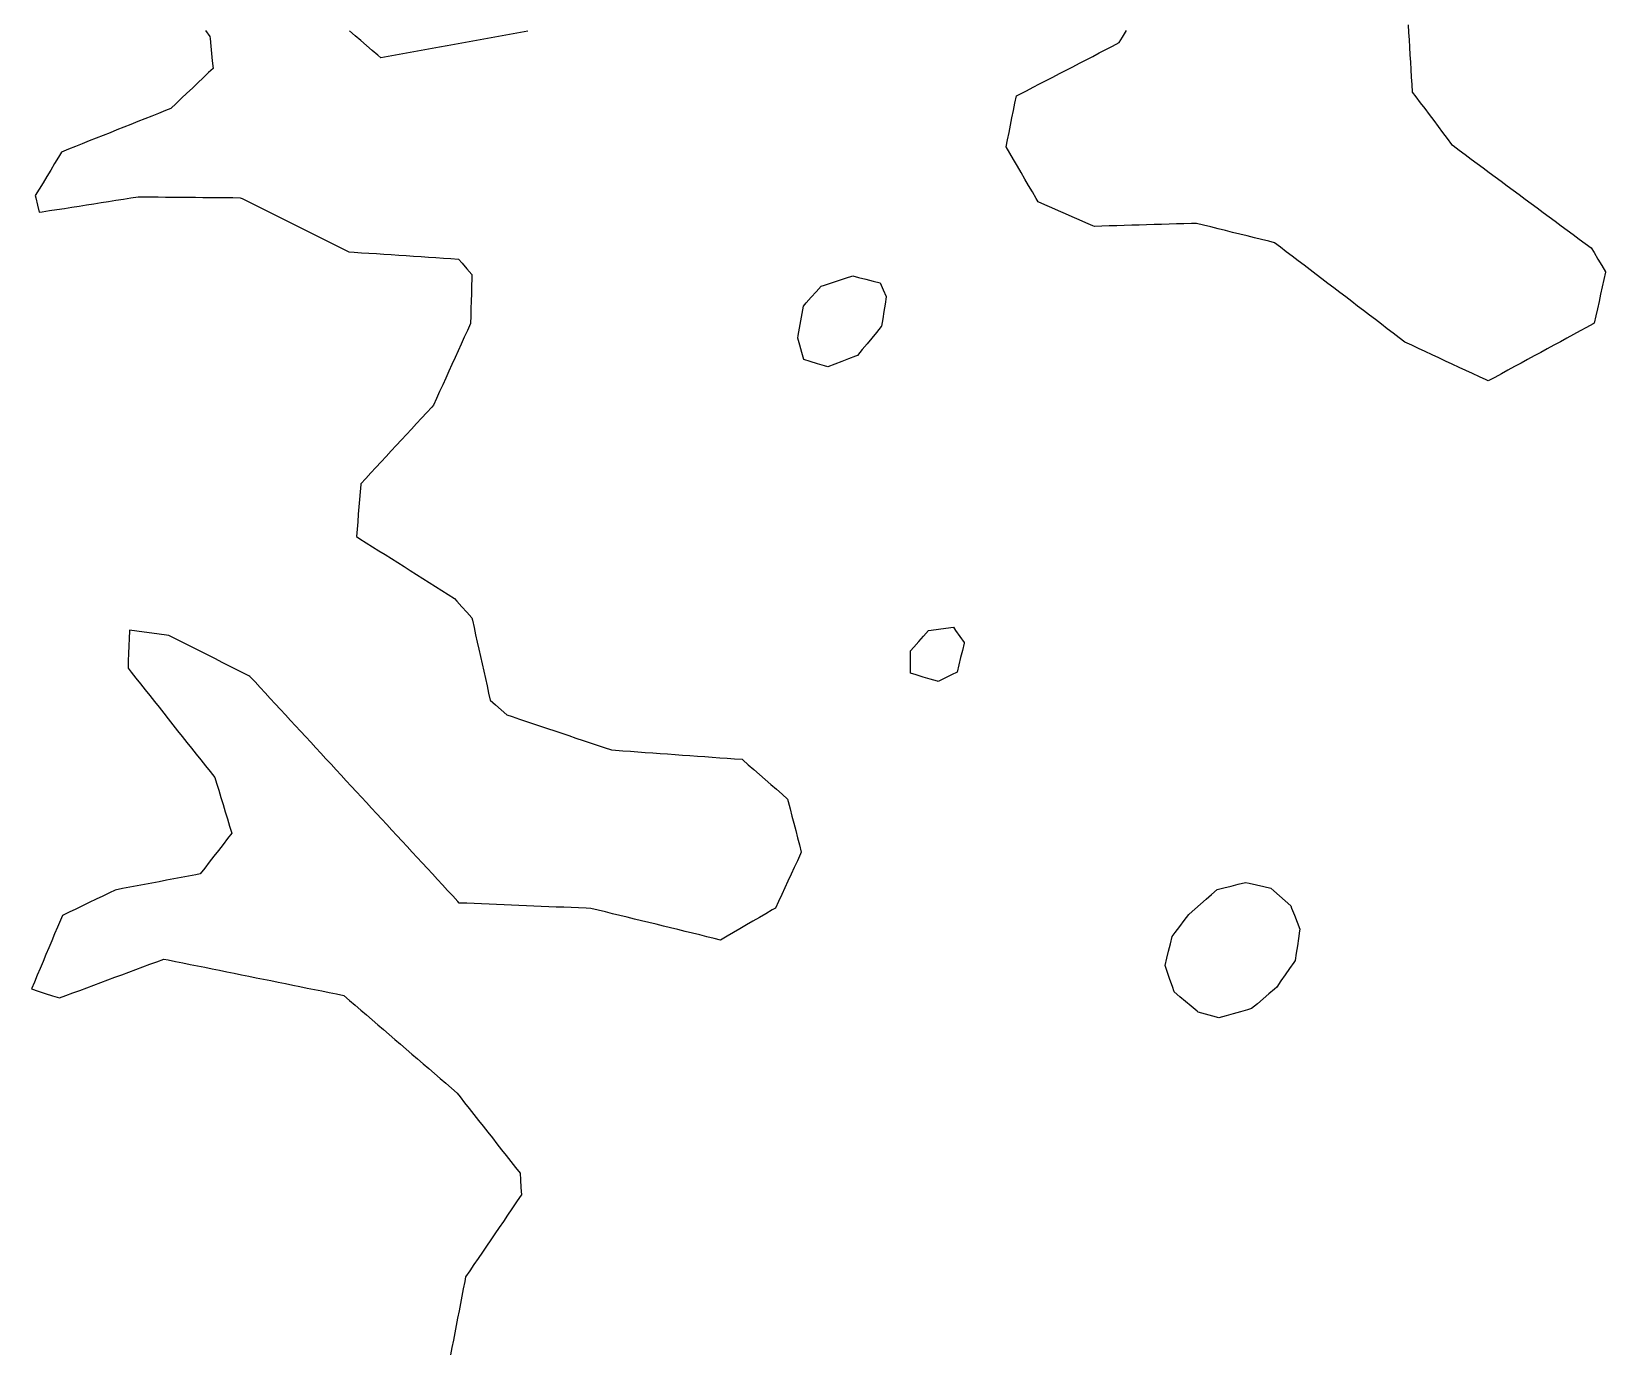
# Model space of a CAD drawing. Header units: millimetres. Extents: x 165 to 2352, y 1753 to 3323.
# Drawn here: x 165.3 to 376.1, y 2251.3 to 2428.1 of the extents above; entities that cross this region are included whole.
import ezdxf

# ---------------------------------------------------------------- set-up
doc = ezdxf.new("R2010")
doc.units = ezdxf.units.MM
for name, color, linetype in [('ALL_HOLES', 1, 'Continuous'), ('ALL_ISLANDS', 7, 'Continuous'), ('OUTLINE_ISLAND_01', 7, 'Continuous'), ('OUTLINE_ISLAND_01_HOLE_32', 1, 'Continuous'), ('OUTLINE_ISLAND_01_HOLE_35', 1, 'Continuous'), ('OUTLINE_ISLAND_01_HOLE_41', 1, 'Continuous')]:
    doc.layers.add(name, color=color, linetype=linetype)

msp = doc.modelspace()

# ---------------------------------------------------------------- linework, layer by layer
at = {"layer": 'ALL_HOLES'}
for points in [[(268.7495, 2384.1438), (268.4747, 2385.1054), (268.2, 2386.0669), (267.9253, 2387.0284), (267.9829, 2387.355), (268.1565, 2388.3398), (268.3302, 2389.3246), (268.5038, 2390.3094), (268.6775, 2391.2942), (269.0671, 2391.7313), (269.7325, 2392.4777), (270.3979, 2393.2242), (271.0633, 2393.9707), (271.4805, 2394.1058), (272.4318, 2394.414), (273.3832, 2394.7222), (274.3345, 2395.0304), (275.2858, 2395.3386), (276.0689, 2395.1383), (277.0377, 2394.8905), (278.0065, 2394.6427), (278.9753, 2394.395), (279.3728, 2393.5002), (279.7787, 2392.5863), (279.7736, 2392.5538), (279.6162, 2391.5662), (279.4589, 2390.5787), (279.3015, 2389.5911), (279.1441, 2388.6036), (279.1087, 2388.5606), (278.4727, 2387.789), (277.8367, 2387.0173), (277.2006, 2386.2457), (276.5646, 2385.474), (275.9286, 2384.7023), (275.6709, 2384.6028), (274.738, 2384.2426), (273.8051, 2383.8824), (272.8723, 2383.5222), (271.9394, 2383.162), (271.4984, 2383.2977), (270.5426, 2383.5919), (269.5869, 2383.8861)], [(283.0268, 2342.1516), (283.0268, 2343.1516), (283.0268, 2344.1516), (283.0268, 2345.1516), (283.4522, 2345.6306), (284.1163, 2346.3783), (284.7804, 2347.1259), (285.4444, 2347.8736), (285.7823, 2347.9175), (286.774, 2348.0462), (287.7657, 2348.1749), (288.7573, 2348.3037), (289.0549, 2347.8874), (289.6363, 2347.0738), (290.2178, 2346.2603), (290.1996, 2346.1834), (289.9684, 2345.2105), (289.7372, 2344.2376), (289.5061, 2343.2647), (289.2749, 2342.2917), (288.5053, 2341.917), (287.6062, 2341.4793), (286.7071, 2341.0415), (286.628, 2341.0654), (285.6706, 2341.3542), (284.7132, 2341.643), (283.7558, 2341.9317)], [(317.1244, 2303.015), (317.3578, 2303.9874), (317.5911, 2304.9598), (317.8245, 2305.9321), (318.0579, 2306.9045), (318.4677, 2307.449), (319.0691, 2308.248), (319.6705, 2309.0469), (320.2719, 2309.8459), (320.3391, 2309.9046), (321.092, 2310.5627), (321.8449, 2311.2208), (322.5978, 2311.879), (323.3507, 2312.5371), (324.1037, 2313.1952), (324.9764, 2313.4144), (325.9463, 2313.6581), (326.9162, 2313.9017), (327.886, 2314.1453), (328.366, 2314.0351), (329.3407, 2313.8114), (330.3153, 2313.5876), (331.29, 2313.3639), (331.6939, 2313.0044), (332.4409, 2312.3396), (333.1879, 2311.6748), (333.9348, 2311.0099), (334.061, 2310.6903), (334.4281, 2309.7601), (334.7953, 2308.8299), (335.1624, 2307.8997), (335.1231, 2307.6397), (334.9739, 2306.6509), (334.8246, 2305.6621), (334.6754, 2304.6733), (334.5262, 2303.6845), (334.3424, 2303.4189), (333.7733, 2302.5966), (333.2041, 2301.7744), (332.635, 2300.9521), (332.0659, 2300.1299), (331.7446, 2299.8544), (330.9854, 2299.2035), (330.2263, 2298.5526), (329.4671, 2297.9018), (328.7079, 2297.2509), (328.1638, 2297.0958), (327.2021, 2296.8218), (326.2404, 2296.5478), (325.2787, 2296.2737), (324.3169, 2295.9997), (323.4914, 2296.2283), (322.5277, 2296.4952), (321.5639, 2296.7621), (321.3898, 2296.9089), (320.6253, 2297.5535), (319.8608, 2298.1981), (319.0963, 2298.8427), (318.3318, 2299.4873), (318.0925, 2300.1865), (317.7687, 2301.1326), (317.4448, 2302.0787)]]:
    msp.add_lwpolyline(points, close=True, dxfattribs=at)
at = {"layer": 'ALL_ISLANDS'}
for points in [[(349.6648, 2428.9483), (349.7244, 2427.9501), (349.7841, 2426.9519), (349.8437, 2425.9537), (349.9034, 2424.9554), (349.963, 2423.9572), (350.0226, 2422.959), (350.0823, 2421.9608), (350.1419, 2420.9626), (350.2015, 2419.9643), (350.6757, 2419.3345), (351.2772, 2418.5356), (351.8787, 2417.7368), (352.4802, 2416.9379), (353.0817, 2416.139), (353.6832, 2415.3401), (354.2847, 2414.5412), (354.8862, 2413.7424), (355.4877, 2412.9435), (355.7068, 2412.7811), (356.5102, 2412.1856), (357.3136, 2411.5902), (358.117, 2410.9947), (358.9204, 2410.3993), (359.7238, 2409.8038), (360.5272, 2409.2084), (361.3306, 2408.6129), (362.134, 2408.0174), (362.9374, 2407.422), (363.7408, 2406.8265), (364.5441, 2406.2311), (365.3475, 2405.6356), (366.1509, 2405.0402), (366.9543, 2404.4447), (367.7577, 2403.8493), (368.5611, 2403.2538), (369.3645, 2402.6584), (370.1679, 2402.0629), (370.9713, 2401.4675), (371.7747, 2400.872), (372.5781, 2400.2766), (373.3815, 2399.6811), (374.1848, 2399.0857), (374.5589, 2398.4586), (375.0712, 2397.5998), (375.5835, 2396.741), (376.0958, 2395.8822), (376.0862, 2395.8385), (375.8715, 2394.8618), (375.6568, 2393.8852), (375.4421, 2392.9085), (375.2274, 2391.9318), (375.0127, 2390.9551), (374.798, 2389.9784), (374.5834, 2389.0017), (374.4485, 2388.9284), (373.57, 2388.4504), (372.6916, 2387.9725), (371.8132, 2387.4946), (370.9348, 2387.0167), (370.0564, 2386.5388), (369.178, 2386.0609), (368.2996, 2385.583), (367.4212, 2385.1051), (366.5427, 2384.6272), (365.6643, 2384.1493), (364.7859, 2383.6714), (363.9075, 2383.1935), (363.0291, 2382.7156), (362.1507, 2382.2377), (361.2723, 2381.7598), (360.3939, 2381.2819), (360.1123, 2381.4131), (359.2059, 2381.8355), (358.2994, 2382.2579), (357.393, 2382.6803), (356.4866, 2383.1027), (355.5802, 2383.5251), (354.6738, 2383.9475), (353.7674, 2384.3699), (352.861, 2384.7923), (351.9546, 2385.2147), (351.0481, 2385.6371), (350.1417, 2386.0595), (349.2353, 2386.4819), (348.4651, 2387.0683), (347.6695, 2387.6741), (346.8739, 2388.2799), (346.0783, 2388.8857), (345.2827, 2389.4915), (344.487, 2390.0973), (343.6914, 2390.7031), (342.8958, 2391.3089), (342.1002, 2391.9147), (341.3046, 2392.5205), (340.509, 2393.1263), (339.7133, 2393.7321), (338.9177, 2394.3379), (338.1221, 2394.9437), (337.3265, 2395.5495), (336.5309, 2396.1553), (335.7353, 2396.7611), (334.9396, 2397.3669), (334.144, 2397.9727), (333.3484, 2398.5785), (332.5528, 2399.1843), (331.7572, 2399.7901), (331.0152, 2399.9735), (330.0444, 2400.2135), (329.0736, 2400.4535), (328.1029, 2400.6935), (327.1321, 2400.9335), (326.1613, 2401.1734), (325.1905, 2401.4134), (324.2197, 2401.6534), (323.249, 2401.8934), (322.2782, 2402.1334), (321.3074, 2402.3733), (320.6371, 2402.3536), (319.6375, 2402.3242), (318.6379, 2402.2947), (317.6384, 2402.2653), (316.6388, 2402.2359), (315.6392, 2402.2064), (314.6397, 2402.177), (313.6401, 2402.1475), (312.6405, 2402.1181), (311.641, 2402.0887), (310.6414, 2402.0592), (309.6418, 2402.0298), (308.6423, 2402.0003), (307.6427, 2401.9709), (307.4273, 2402.0654), (306.5116, 2402.4673), (305.5959, 2402.8691), (304.6801, 2403.2709), (303.7644, 2403.6728), (302.8487, 2404.0746), (301.933, 2404.4764), (301.0173, 2404.8783), (300.1016, 2405.2801), (299.8439, 2405.7237), (299.3416, 2406.5884), (298.8393, 2407.4531), (298.337, 2408.3178), (297.8347, 2409.1825), (297.3324, 2410.0472), (296.8301, 2410.9119), (296.3278, 2411.7766), (295.8255, 2412.6413), (296.0114, 2413.5567), (296.2105, 2414.5366), (296.4095, 2415.5166), (296.6086, 2416.4966), (296.8076, 2417.4766), (297.0067, 2418.4566), (297.2057, 2419.4366), (297.6544, 2419.6696), (298.5419, 2420.1304), (299.4294, 2420.5913), (300.3169, 2421.0521), (301.2043, 2421.513), (302.0918, 2421.9738), (302.9793, 2422.4347), (303.8668, 2422.8955), (304.7543, 2423.3564), (305.6417, 2423.8172), (306.5292, 2424.278), (307.4167, 2424.7389), (308.3042, 2425.1997), (309.1917, 2425.6606), (310.0791, 2426.1214), (310.9666, 2426.5823), (311.4251, 2427.3276), (311.949, 2428.1794)], [(188.5965, 2428.1808), (189.2002, 2427.3836), (189.2274, 2427.1073), (189.3252, 2426.112), (189.4229, 2425.1168), (189.5207, 2424.1216), (189.6185, 2423.1264), (189.0255, 2422.5642), (188.2998, 2421.8761), (187.5741, 2421.1881), (186.8484, 2420.5001), (186.1227, 2419.812), (185.3971, 2419.124), (184.6714, 2418.4359), (183.9457, 2417.7479), (183.2576, 2417.4741), (182.3284, 2417.1044), (181.3993, 2416.7347), (180.4701, 2416.365), (179.541, 2415.9953), (178.6118, 2415.6256), (177.6827, 2415.2559), (176.7535, 2414.8862), (175.8244, 2414.5165), (174.8952, 2414.1468), (173.9661, 2413.7771), (173.0369, 2413.4074), (172.1078, 2413.0377), (171.1786, 2412.668), (170.2495, 2412.2983), (169.3203, 2411.9286), (168.9034, 2411.2336), (168.3889, 2410.3761), (167.8744, 2409.5186), (167.36, 2408.6611), (166.8455, 2407.8036), (166.331, 2406.9461), (165.8166, 2406.0886), (165.8802, 2405.8104), (166.1034, 2404.8357), (166.3265, 2403.8609), (166.7382, 2403.9252), (167.7262, 2404.0795), (168.7142, 2404.2337), (169.7023, 2404.388), (170.6903, 2404.5423), (171.6783, 2404.6966), (172.6663, 2404.8509), (173.6544, 2405.0052), (174.6424, 2405.1595), (175.6304, 2405.3138), (176.6184, 2405.4681), (177.6065, 2405.6224), (178.5945, 2405.7767), (179.5825, 2405.9309), (180.2671, 2405.9253), (181.267, 2405.917), (182.267, 2405.9088), (183.267, 2405.9005), (184.2669, 2405.8922), (185.2669, 2405.884), (186.2669, 2405.8757), (187.2668, 2405.8674), (188.2668, 2405.8592), (189.2668, 2405.8509), (190.2667, 2405.8426), (191.2667, 2405.8344), (192.2667, 2405.8261), (193.2666, 2405.8179), (193.5021, 2405.7005), (194.3972, 2405.2546), (195.2922, 2404.8087), (196.1873, 2404.3627), (197.0823, 2403.9168), (197.9774, 2403.4709), (198.8725, 2403.0249), (199.7675, 2402.579), (200.6626, 2402.133), (201.5577, 2401.6871), (202.4527, 2401.2412), (203.3478, 2400.7952), (204.2429, 2400.3493), (205.1379, 2399.9034), (206.033, 2399.4574), (206.928, 2399.0115), (207.8231, 2398.5655), (208.4979, 2398.521), (209.4957, 2398.4551), (210.4936, 2398.3892), (211.4914, 2398.3233), (212.4892, 2398.2574), (213.487, 2398.1915), (214.4849, 2398.1256), (215.4827, 2398.0597), (216.4805, 2397.9938), (217.4783, 2397.9279), (218.4762, 2397.862), (219.474, 2397.7961), (220.4718, 2397.7302), (221.4697, 2397.6643), (222.4675, 2397.5984), (222.9597, 2397.0448), (223.6242, 2396.2975), (224.2887, 2395.5502), (224.2721, 2394.9795), (224.2432, 2393.9799), (224.2142, 2392.9803), (224.1852, 2391.9808), (224.1562, 2390.9812), (224.1272, 2389.9816), (224.0982, 2388.982), (224.088, 2388.9596), (223.6754, 2388.0487), (223.2627, 2387.1378), (222.8501, 2386.2269), (222.4375, 2385.316), (222.0248, 2384.4051), (221.6122, 2383.4942), (221.1996, 2382.5833), (220.7869, 2381.6724), (220.3743, 2380.7615), (219.9616, 2379.8506), (219.549, 2378.9397), (219.1364, 2378.0289), (218.9074, 2377.7814), (218.2281, 2377.0474), (217.5489, 2376.3135), (216.8697, 2375.5796), (216.1905, 2374.8456), (215.5113, 2374.1117), (214.8321, 2373.3777), (214.1529, 2372.6438), (213.4737, 2371.9099), (212.7945, 2371.1759), (212.1152, 2370.442), (211.436, 2369.708), (210.7568, 2368.9741), (210.0776, 2368.2401), (209.3984, 2367.5062), (209.3906, 2367.41), (209.3096, 2366.4133), (209.2285, 2365.4166), (209.1475, 2364.4198), (209.0665, 2363.4231), (208.9855, 2362.4264), (208.9045, 2361.4297), (208.8235, 2360.433), (209.2651, 2360.155), (210.1114, 2359.6223), (210.9577, 2359.0896), (211.804, 2358.557), (212.6503, 2358.0243), (213.4967, 2357.4916), (214.343, 2356.9589), (215.1893, 2356.4262), (216.0356, 2355.8935), (216.8819, 2355.3608), (217.7282, 2354.8281), (218.5745, 2354.2954), (219.4208, 2353.7628), (220.2671, 2353.2301), (221.1135, 2352.6974), (221.9598, 2352.1647), (222.2864, 2351.7976), (222.9512, 2351.0505), (223.616, 2350.3035), (224.2807, 2349.5564), (224.3475, 2349.2573), (224.5653, 2348.2813), (224.783, 2347.3053), (225.0008, 2346.3293), (225.2186, 2345.3533), (225.4363, 2344.3773), (225.6541, 2343.4013), (225.8719, 2342.4253), (226.0896, 2341.4493), (226.3074, 2340.4733), (226.5251, 2339.4973), (226.7429, 2338.5213), (227.444, 2337.9048), (228.1949, 2337.2444), (228.9459, 2336.5841), (229.6881, 2336.335), (230.6362, 2336.0168), (231.5842, 2335.6986), (232.5322, 2335.3804), (233.4803, 2335.0623), (234.4283, 2334.7441), (235.3763, 2334.4259), (236.3244, 2334.1078), (237.2724, 2333.7896), (238.2204, 2333.4714), (239.1685, 2333.1532), (240.1165, 2332.8351), (241.0645, 2332.5169), (242.0126, 2332.1987), (242.9606, 2331.8805), (243.5102, 2331.8411), (244.5076, 2331.7696), (245.5051, 2331.6982), (246.5025, 2331.6267), (247.5, 2331.5552), (248.4974, 2331.4837), (249.4948, 2331.4122), (250.4923, 2331.3407), (251.4897, 2331.2692), (252.4872, 2331.1977), (253.4846, 2331.1262), (254.4821, 2331.0547), (255.4795, 2330.9832), (256.4769, 2330.9117), (257.4744, 2330.8403), (258.4718, 2330.7688), (259.4693, 2330.6973), (260.4667, 2330.6258), (260.5461, 2330.5563), (261.2989, 2329.898), (262.0516, 2329.2397), (262.8044, 2328.5813), (263.5571, 2327.923), (264.3098, 2327.2647), (265.0626, 2326.6064), (265.8153, 2325.9481), (266.568, 2325.2897), (266.6511, 2324.9668), (266.9002, 2323.9983), (267.1492, 2323.0298), (267.3983, 2322.0614), (267.6473, 2321.0929), (267.8964, 2320.1244), (268.1455, 2319.1559), (268.3945, 2318.1874), (268.2899, 2317.9612), (267.8702, 2317.0535), (267.4504, 2316.1459), (267.0307, 2315.2382), (266.6109, 2314.3306), (266.1912, 2313.4229), (265.7715, 2312.5153), (265.3517, 2311.6076), (264.932, 2310.7), (264.5078, 2310.4533), (263.6434, 2309.9505), (262.779, 2309.4476), (261.9146, 2308.9448), (261.0502, 2308.442), (260.1858, 2307.9392), (259.3214, 2307.4364), (258.457, 2306.9336), (257.5926, 2306.4308), (256.73, 2306.6405), (255.7583, 2306.8767), (254.7866, 2307.1129), (253.8149, 2307.3491), (252.8432, 2307.5853), (251.8715, 2307.8215), (250.8998, 2308.0577), (249.9281, 2308.2939), (248.9564, 2308.5301), (247.9847, 2308.7663), (247.013, 2309.0025), (246.0413, 2309.2387), (245.0696, 2309.475), (244.0979, 2309.7112), (243.1262, 2309.9474), (242.1545, 2310.1836), (241.1828, 2310.4198), (240.2111, 2310.656), (239.574, 2310.6823), (238.5749, 2310.7236), (237.5757, 2310.7649), (236.5766, 2310.8062), (235.5774, 2310.8475), (234.5783, 2310.8888), (233.5791, 2310.9301), (232.58, 2310.9714), (231.5808, 2311.0127), (230.5817, 2311.054), (229.5825, 2311.0953), (228.5834, 2311.1366), (227.5843, 2311.1779), (226.5851, 2311.2192), (225.586, 2311.2605), (224.5868, 2311.3018), (223.5877, 2311.3431), (222.5885, 2311.3844), (222.3868, 2311.6027), (221.7082, 2312.3371), (221.0295, 2313.0716), (220.3509, 2313.806), (219.6722, 2314.5405), (218.9936, 2315.2749), (218.3149, 2316.0094), (217.6362, 2316.7438), (216.9576, 2317.4783), (216.2789, 2318.2128), (215.6003, 2318.9472), (214.9216, 2319.6817), (214.243, 2320.4161), (213.5643, 2321.1506), (212.8856, 2321.885), (212.207, 2322.6195), (211.5283, 2323.3539), (210.8497, 2324.0884), (210.171, 2324.8229), (209.4924, 2325.5573), (208.8137, 2326.2918), (208.135, 2327.0262), (207.4564, 2327.7607), (206.7777, 2328.4951), (206.0991, 2329.2296), (205.4204, 2329.964), (204.7418, 2330.6985), (204.0631, 2331.433), (203.3845, 2332.1674), (202.7058, 2332.9019), (202.0271, 2333.6363), (201.3485, 2334.3708), (200.6698, 2335.1052), (199.9912, 2335.8397), (199.3125, 2336.5741), (198.6339, 2337.3086), (197.9552, 2338.0431), (197.2765, 2338.7775), (196.5979, 2339.512), (195.9192, 2340.2464), (195.2406, 2340.9809), (194.5619, 2341.7153), (194.4038, 2341.7954), (193.5117, 2342.2472), (192.6195, 2342.6989), (191.7274, 2343.1507), (190.8353, 2343.6024), (189.9431, 2344.0542), (189.051, 2344.506), (188.1588, 2344.9577), (187.2667, 2345.4095), (186.3746, 2345.8612), (185.4824, 2346.313), (184.5903, 2346.7648), (183.6981, 2347.2165), (183.3875, 2347.2576), (182.3961, 2347.3887), (181.4047, 2347.5198), (180.4134, 2347.6509), (179.422, 2347.782), (178.4306, 2347.9131), (178.4265, 2347.8089), (178.3867, 2346.8097), (178.3469, 2345.8105), (178.3071, 2344.8113), (178.2673, 2343.8121), (178.2275, 2342.8129), (178.6472, 2342.285), (179.2696, 2341.5022), (179.892, 2340.7195), (180.5144, 2339.9368), (181.1367, 2339.1541), (181.7591, 2338.3714), (182.3815, 2337.5887), (183.0039, 2336.8059), (183.6263, 2336.0232), (184.2486, 2335.2405), (184.871, 2334.4578), (185.4934, 2333.6751), (186.1158, 2332.8924), (186.7381, 2332.1096), (187.3605, 2331.3269), (187.9829, 2330.5442), (188.6053, 2329.7615), (189.2277, 2328.9788), (189.85, 2328.1961), (190.0849, 2327.4276), (190.3772, 2326.4713), (190.6695, 2325.5149), (190.9618, 2324.5586), (191.2541, 2323.6023), (191.5464, 2322.6459), (191.8387, 2321.6896), (192.1309, 2320.7333), (191.569, 2320.0116), (190.9546, 2319.2225), (190.3403, 2318.4335), (189.7259, 2317.6445), (189.1115, 2316.8555), (188.4972, 2316.0664), (187.8828, 2315.2774), (187.3195, 2315.1705), (186.337, 2314.9842), (185.3545, 2314.7978), (184.372, 2314.6115), (183.3895, 2314.4251), (182.4071, 2314.2388), (181.4246, 2314.0524), (180.4421, 2313.8661), (179.4596, 2313.6797), (178.4771, 2313.4934), (177.4947, 2313.307), (176.5122, 2313.1207), (175.7447, 2312.7504), (174.8441, 2312.3159), (173.9434, 2311.8813), (173.0428, 2311.4468), (172.1421, 2311.0122), (171.2415, 2310.5777), (170.3408, 2310.1431), (169.4402, 2309.7086), (169.1798, 2309.0898), (168.792, 2308.168), (168.4042, 2307.2463), (168.0163, 2306.3246), (167.6285, 2305.4028), (167.2407, 2304.4811), (166.8528, 2303.5594), (166.465, 2302.6377), (166.0772, 2301.7159), (165.6893, 2300.7942), (165.3015, 2299.8725), (166.2038, 2299.5849), (167.1566, 2299.2813), (168.1094, 2298.9777), (169.0621, 2298.6741), (169.9186, 2298.9931), (170.8557, 2299.3421), (171.7928, 2299.6912), (172.7299, 2300.0403), (173.667, 2300.3893), (174.6041, 2300.7384), (175.5412, 2301.0874), (176.4783, 2301.4365), (177.4154, 2301.7856), (178.3525, 2302.1346), (179.2895, 2302.4837), (180.2266, 2302.8328), (181.1637, 2303.1818), (182.1008, 2303.5309), (183.0379, 2303.88), (183.6169, 2303.763), (184.5971, 2303.5651), (185.5774, 2303.3671), (186.5576, 2303.1691), (187.5378, 2302.9712), (188.518, 2302.7732), (189.4982, 2302.5752), (190.4784, 2302.3773), (191.4586, 2302.1793), (192.4388, 2301.9813), (193.419, 2301.7834), (194.3992, 2301.5854), (195.3794, 2301.3874), (196.3597, 2301.1895), (197.3399, 2300.9915), (198.3201, 2300.7935), (199.3003, 2300.5956), (200.2805, 2300.3976), (201.2607, 2300.1996), (202.2409, 2300.0017), (203.2211, 2299.8037), (204.2013, 2299.6057), (205.1815, 2299.4078), (206.1617, 2299.2098), (207.142, 2299.0119), (207.1491, 2299.0057), (207.9064, 2298.3525), (208.6636, 2297.6993), (209.4208, 2297.0462), (210.178, 2296.393), (210.9352, 2295.7399), (211.6925, 2295.0867), (212.4497, 2294.4335), (213.2069, 2293.7804), (213.9641, 2293.1272), (214.7214, 2292.4741), (215.4786, 2291.8209), (216.2358, 2291.1678), (216.993, 2290.5146), (217.7502, 2289.8614), (218.5075, 2289.2083), (219.2647, 2288.5551), (220.0219, 2287.902), (220.7791, 2287.2488), (221.5363, 2286.5956), (222.2936, 2285.9425), (222.6955, 2285.431), (223.3134, 2284.6447), (223.9313, 2283.8584), (224.5492, 2283.0721), (225.1671, 2282.2859), (225.785, 2281.4996), (226.4028, 2280.7133), (227.0207, 2279.9271), (227.6386, 2279.1408), (228.2565, 2278.3545), (228.8744, 2277.5682), (229.4922, 2276.782), (230.1101, 2275.9957), (230.728, 2275.2094), (230.7851, 2274.3093), (230.8484, 2273.3113), (230.9117, 2272.3133), (230.7484, 2272.0734), (230.1859, 2271.2467), (229.6234, 2270.4199), (229.0609, 2269.5931), (228.4984, 2268.7663), (227.9358, 2267.9395), (227.3733, 2267.1127), (226.8108, 2266.2859), (226.2483, 2265.4592), (225.6858, 2264.6324), (225.1233, 2263.8056), (224.5607, 2262.9788), (223.9982, 2262.152), (223.4357, 2261.3252), (223.316, 2260.7022), (223.1272, 2259.7202), (222.9384, 2258.7382), (222.7497, 2257.7562), (222.5609, 2256.7741), (222.3722, 2255.7921), (222.1834, 2254.8101), (221.9946, 2253.8281), (221.8059, 2252.8461), (221.6171, 2251.864), (221.4284, 2250.882)], [(231.7735, 2428.0971), (230.7895, 2427.9192), (229.8055, 2427.7412), (228.8214, 2427.5633), (227.8374, 2427.3853), (226.8533, 2427.2073), (225.8693, 2427.0294), (224.8853, 2426.8514), (223.9012, 2426.6735), (222.9172, 2426.4955), (221.9331, 2426.3176), (220.9491, 2426.1396), (219.9651, 2425.9617), (218.981, 2425.7837), (217.997, 2425.6057), (217.013, 2425.4278), (216.0289, 2425.2498), (215.0449, 2425.0719), (214.0608, 2424.8939), (213.0768, 2424.716), (212.0928, 2424.538), (211.6831, 2424.89), (210.9245, 2425.5416), (210.166, 2426.1932), (209.4074, 2426.8448), (208.6489, 2427.4964), (207.8903, 2428.148)]]:
    msp.add_lwpolyline(points, dxfattribs=at)
at = {"layer": 'OUTLINE_ISLAND_01'}
for points in [[(349.6648, 2428.9483), (349.7244, 2427.9501), (349.7841, 2426.9519), (349.8437, 2425.9537), (349.9034, 2424.9554), (349.963, 2423.9572), (350.0226, 2422.959), (350.0823, 2421.9608), (350.1419, 2420.9626), (350.2015, 2419.9643), (350.6757, 2419.3345), (351.2772, 2418.5356), (351.8787, 2417.7368), (352.4802, 2416.9379), (353.0817, 2416.139), (353.6832, 2415.3401), (354.2847, 2414.5412), (354.8862, 2413.7424), (355.4877, 2412.9435), (355.7068, 2412.7811), (356.5102, 2412.1856), (357.3136, 2411.5902), (358.117, 2410.9947), (358.9204, 2410.3993), (359.7238, 2409.8038), (360.5272, 2409.2084), (361.3306, 2408.6129), (362.134, 2408.0174), (362.9374, 2407.422), (363.7408, 2406.8265), (364.5441, 2406.2311), (365.3475, 2405.6356), (366.1509, 2405.0402), (366.9543, 2404.4447), (367.7577, 2403.8493), (368.5611, 2403.2538), (369.3645, 2402.6584), (370.1679, 2402.0629), (370.9713, 2401.4675), (371.7747, 2400.872), (372.5781, 2400.2766), (373.3815, 2399.6811), (374.1848, 2399.0857), (374.5589, 2398.4586), (375.0712, 2397.5998), (375.5835, 2396.741), (376.0958, 2395.8822), (376.0862, 2395.8385), (375.8715, 2394.8618), (375.6568, 2393.8852), (375.4421, 2392.9085), (375.2274, 2391.9318), (375.0127, 2390.9551), (374.798, 2389.9784), (374.5834, 2389.0017), (374.4485, 2388.9284), (373.57, 2388.4504), (372.6916, 2387.9725), (371.8132, 2387.4946), (370.9348, 2387.0167), (370.0564, 2386.5388), (369.178, 2386.0609), (368.2996, 2385.583), (367.4212, 2385.1051), (366.5427, 2384.6272), (365.6643, 2384.1493), (364.7859, 2383.6714), (363.9075, 2383.1935), (363.0291, 2382.7156), (362.1507, 2382.2377), (361.2723, 2381.7598), (360.3939, 2381.2819), (360.1123, 2381.4131), (359.2059, 2381.8355), (358.2994, 2382.2579), (357.393, 2382.6803), (356.4866, 2383.1027), (355.5802, 2383.5251), (354.6738, 2383.9475), (353.7674, 2384.3699), (352.861, 2384.7923), (351.9546, 2385.2147), (351.0481, 2385.6371), (350.1417, 2386.0595), (349.2353, 2386.4819), (348.4651, 2387.0683), (347.6695, 2387.6741), (346.8739, 2388.2799), (346.0783, 2388.8857), (345.2827, 2389.4915), (344.487, 2390.0973), (343.6914, 2390.7031), (342.8958, 2391.3089), (342.1002, 2391.9147), (341.3046, 2392.5205), (340.509, 2393.1263), (339.7133, 2393.7321), (338.9177, 2394.3379), (338.1221, 2394.9437), (337.3265, 2395.5495), (336.5309, 2396.1553), (335.7353, 2396.7611), (334.9396, 2397.3669), (334.144, 2397.9727), (333.3484, 2398.5785), (332.5528, 2399.1843), (331.7572, 2399.7901), (331.0152, 2399.9735), (330.0444, 2400.2135), (329.0736, 2400.4535), (328.1029, 2400.6935), (327.1321, 2400.9335), (326.1613, 2401.1734), (325.1905, 2401.4134), (324.2197, 2401.6534), (323.249, 2401.8934), (322.2782, 2402.1334), (321.3074, 2402.3733), (320.6371, 2402.3536), (319.6375, 2402.3242), (318.6379, 2402.2947), (317.6384, 2402.2653), (316.6388, 2402.2359), (315.6392, 2402.2064), (314.6397, 2402.177), (313.6401, 2402.1475), (312.6405, 2402.1181), (311.641, 2402.0887), (310.6414, 2402.0592), (309.6418, 2402.0298), (308.6423, 2402.0003), (307.6427, 2401.9709), (307.4273, 2402.0654), (306.5116, 2402.4673), (305.5959, 2402.8691), (304.6801, 2403.2709), (303.7644, 2403.6728), (302.8487, 2404.0746), (301.933, 2404.4764), (301.0173, 2404.8783), (300.1016, 2405.2801), (299.8439, 2405.7237), (299.3416, 2406.5884), (298.8393, 2407.4531), (298.337, 2408.3178), (297.8347, 2409.1825), (297.3324, 2410.0472), (296.8301, 2410.9119), (296.3278, 2411.7766), (295.8255, 2412.6413), (296.0114, 2413.5567), (296.2105, 2414.5366), (296.4095, 2415.5166), (296.6086, 2416.4966), (296.8076, 2417.4766), (297.0067, 2418.4566), (297.2057, 2419.4366), (297.6544, 2419.6696), (298.5419, 2420.1304), (299.4294, 2420.5913), (300.3169, 2421.0521), (301.2043, 2421.513), (302.0918, 2421.9738), (302.9793, 2422.4347), (303.8668, 2422.8955), (304.7543, 2423.3564), (305.6417, 2423.8172), (306.5292, 2424.278), (307.4167, 2424.7389), (308.3042, 2425.1997), (309.1917, 2425.6606), (310.0791, 2426.1214), (310.9666, 2426.5823), (311.4251, 2427.3276), (311.949, 2428.1794)], [(188.5965, 2428.1808), (189.2002, 2427.3836), (189.2274, 2427.1073), (189.3252, 2426.112), (189.4229, 2425.1168), (189.5207, 2424.1216), (189.6185, 2423.1264), (189.0255, 2422.5642), (188.2998, 2421.8761), (187.5741, 2421.1881), (186.8484, 2420.5001), (186.1227, 2419.812), (185.3971, 2419.124), (184.6714, 2418.4359), (183.9457, 2417.7479), (183.2576, 2417.4741), (182.3284, 2417.1044), (181.3993, 2416.7347), (180.4701, 2416.365), (179.541, 2415.9953), (178.6118, 2415.6256), (177.6827, 2415.2559), (176.7535, 2414.8862), (175.8244, 2414.5165), (174.8952, 2414.1468), (173.9661, 2413.7771), (173.0369, 2413.4074), (172.1078, 2413.0377), (171.1786, 2412.668), (170.2495, 2412.2983), (169.3203, 2411.9286), (168.9034, 2411.2336), (168.3889, 2410.3761), (167.8744, 2409.5186), (167.36, 2408.6611), (166.8455, 2407.8036), (166.331, 2406.9461), (165.8166, 2406.0886), (165.8802, 2405.8104), (166.1034, 2404.8357), (166.3265, 2403.8609), (166.7382, 2403.9252), (167.7262, 2404.0795), (168.7142, 2404.2337), (169.7023, 2404.388), (170.6903, 2404.5423), (171.6783, 2404.6966), (172.6663, 2404.8509), (173.6544, 2405.0052), (174.6424, 2405.1595), (175.6304, 2405.3138), (176.6184, 2405.4681), (177.6065, 2405.6224), (178.5945, 2405.7767), (179.5825, 2405.9309), (180.2671, 2405.9253), (181.267, 2405.917), (182.267, 2405.9088), (183.267, 2405.9005), (184.2669, 2405.8922), (185.2669, 2405.884), (186.2669, 2405.8757), (187.2668, 2405.8674), (188.2668, 2405.8592), (189.2668, 2405.8509), (190.2667, 2405.8426), (191.2667, 2405.8344), (192.2667, 2405.8261), (193.2666, 2405.8179), (193.5021, 2405.7005), (194.3972, 2405.2546), (195.2922, 2404.8087), (196.1873, 2404.3627), (197.0823, 2403.9168), (197.9774, 2403.4709), (198.8725, 2403.0249), (199.7675, 2402.579), (200.6626, 2402.133), (201.5577, 2401.6871), (202.4527, 2401.2412), (203.3478, 2400.7952), (204.2429, 2400.3493), (205.1379, 2399.9034), (206.033, 2399.4574), (206.928, 2399.0115), (207.8231, 2398.5655), (208.4979, 2398.521), (209.4957, 2398.4551), (210.4936, 2398.3892), (211.4914, 2398.3233), (212.4892, 2398.2574), (213.487, 2398.1915), (214.4849, 2398.1256), (215.4827, 2398.0597), (216.4805, 2397.9938), (217.4783, 2397.9279), (218.4762, 2397.862), (219.474, 2397.7961), (220.4718, 2397.7302), (221.4697, 2397.6643), (222.4675, 2397.5984), (222.9597, 2397.0448), (223.6242, 2396.2975), (224.2887, 2395.5502), (224.2721, 2394.9795), (224.2432, 2393.9799), (224.2142, 2392.9803), (224.1852, 2391.9808), (224.1562, 2390.9812), (224.1272, 2389.9816), (224.0982, 2388.982), (224.088, 2388.9596), (223.6754, 2388.0487), (223.2627, 2387.1378), (222.8501, 2386.2269), (222.4375, 2385.316), (222.0248, 2384.4051), (221.6122, 2383.4942), (221.1996, 2382.5833), (220.7869, 2381.6724), (220.3743, 2380.7615), (219.9616, 2379.8506), (219.549, 2378.9397), (219.1364, 2378.0289), (218.9074, 2377.7814), (218.2281, 2377.0474), (217.5489, 2376.3135), (216.8697, 2375.5796), (216.1905, 2374.8456), (215.5113, 2374.1117), (214.8321, 2373.3777), (214.1529, 2372.6438), (213.4737, 2371.9099), (212.7945, 2371.1759), (212.1152, 2370.442), (211.436, 2369.708), (210.7568, 2368.9741), (210.0776, 2368.2401), (209.3984, 2367.5062), (209.3906, 2367.41), (209.3096, 2366.4133), (209.2285, 2365.4166), (209.1475, 2364.4198), (209.0665, 2363.4231), (208.9855, 2362.4264), (208.9045, 2361.4297), (208.8235, 2360.433), (209.2651, 2360.155), (210.1114, 2359.6223), (210.9577, 2359.0896), (211.804, 2358.557), (212.6503, 2358.0243), (213.4967, 2357.4916), (214.343, 2356.9589), (215.1893, 2356.4262), (216.0356, 2355.8935), (216.8819, 2355.3608), (217.7282, 2354.8281), (218.5745, 2354.2954), (219.4208, 2353.7628), (220.2671, 2353.2301), (221.1135, 2352.6974), (221.9598, 2352.1647), (222.2864, 2351.7976), (222.9512, 2351.0505), (223.616, 2350.3035), (224.2807, 2349.5564), (224.3475, 2349.2573), (224.5653, 2348.2813), (224.783, 2347.3053), (225.0008, 2346.3293), (225.2186, 2345.3533), (225.4363, 2344.3773), (225.6541, 2343.4013), (225.8719, 2342.4253), (226.0896, 2341.4493), (226.3074, 2340.4733), (226.5251, 2339.4973), (226.7429, 2338.5213), (227.444, 2337.9048), (228.1949, 2337.2444), (228.9459, 2336.5841), (229.6881, 2336.335), (230.6362, 2336.0168), (231.5842, 2335.6986), (232.5322, 2335.3804), (233.4803, 2335.0623), (234.4283, 2334.7441), (235.3763, 2334.4259), (236.3244, 2334.1078), (237.2724, 2333.7896), (238.2204, 2333.4714), (239.1685, 2333.1532), (240.1165, 2332.8351), (241.0645, 2332.5169), (242.0126, 2332.1987), (242.9606, 2331.8805), (243.5102, 2331.8411), (244.5076, 2331.7696), (245.5051, 2331.6982), (246.5025, 2331.6267), (247.5, 2331.5552), (248.4974, 2331.4837), (249.4948, 2331.4122), (250.4923, 2331.3407), (251.4897, 2331.2692), (252.4872, 2331.1977), (253.4846, 2331.1262), (254.4821, 2331.0547), (255.4795, 2330.9832), (256.4769, 2330.9117), (257.4744, 2330.8403), (258.4718, 2330.7688), (259.4693, 2330.6973), (260.4667, 2330.6258), (260.5461, 2330.5563), (261.2989, 2329.898), (262.0516, 2329.2397), (262.8044, 2328.5813), (263.5571, 2327.923), (264.3098, 2327.2647), (265.0626, 2326.6064), (265.8153, 2325.9481), (266.568, 2325.2897), (266.6511, 2324.9668), (266.9002, 2323.9983), (267.1492, 2323.0298), (267.3983, 2322.0614), (267.6473, 2321.0929), (267.8964, 2320.1244), (268.1455, 2319.1559), (268.3945, 2318.1874), (268.2899, 2317.9612), (267.8702, 2317.0535), (267.4504, 2316.1459), (267.0307, 2315.2382), (266.6109, 2314.3306), (266.1912, 2313.4229), (265.7715, 2312.5153), (265.3517, 2311.6076), (264.932, 2310.7), (264.5078, 2310.4533), (263.6434, 2309.9505), (262.779, 2309.4476), (261.9146, 2308.9448), (261.0502, 2308.442), (260.1858, 2307.9392), (259.3214, 2307.4364), (258.457, 2306.9336), (257.5926, 2306.4308), (256.73, 2306.6405), (255.7583, 2306.8767), (254.7866, 2307.1129), (253.8149, 2307.3491), (252.8432, 2307.5853), (251.8715, 2307.8215), (250.8998, 2308.0577), (249.9281, 2308.2939), (248.9564, 2308.5301), (247.9847, 2308.7663), (247.013, 2309.0025), (246.0413, 2309.2387), (245.0696, 2309.475), (244.0979, 2309.7112), (243.1262, 2309.9474), (242.1545, 2310.1836), (241.1828, 2310.4198), (240.2111, 2310.656), (239.574, 2310.6823), (238.5749, 2310.7236), (237.5757, 2310.7649), (236.5766, 2310.8062), (235.5774, 2310.8475), (234.5783, 2310.8888), (233.5791, 2310.9301), (232.58, 2310.9714), (231.5808, 2311.0127), (230.5817, 2311.054), (229.5825, 2311.0953), (228.5834, 2311.1366), (227.5843, 2311.1779), (226.5851, 2311.2192), (225.586, 2311.2605), (224.5868, 2311.3018), (223.5877, 2311.3431), (222.5885, 2311.3844), (222.3868, 2311.6027), (221.7082, 2312.3371), (221.0295, 2313.0716), (220.3509, 2313.806), (219.6722, 2314.5405), (218.9936, 2315.2749), (218.3149, 2316.0094), (217.6362, 2316.7438), (216.9576, 2317.4783), (216.2789, 2318.2128), (215.6003, 2318.9472), (214.9216, 2319.6817), (214.243, 2320.4161), (213.5643, 2321.1506), (212.8856, 2321.885), (212.207, 2322.6195), (211.5283, 2323.3539), (210.8497, 2324.0884), (210.171, 2324.8229), (209.4924, 2325.5573), (208.8137, 2326.2918), (208.135, 2327.0262), (207.4564, 2327.7607), (206.7777, 2328.4951), (206.0991, 2329.2296), (205.4204, 2329.964), (204.7418, 2330.6985), (204.0631, 2331.433), (203.3845, 2332.1674), (202.7058, 2332.9019), (202.0271, 2333.6363), (201.3485, 2334.3708), (200.6698, 2335.1052), (199.9912, 2335.8397), (199.3125, 2336.5741), (198.6339, 2337.3086), (197.9552, 2338.0431), (197.2765, 2338.7775), (196.5979, 2339.512), (195.9192, 2340.2464), (195.2406, 2340.9809), (194.5619, 2341.7153), (194.4038, 2341.7954), (193.5117, 2342.2472), (192.6195, 2342.6989), (191.7274, 2343.1507), (190.8353, 2343.6024), (189.9431, 2344.0542), (189.051, 2344.506), (188.1588, 2344.9577), (187.2667, 2345.4095), (186.3746, 2345.8612), (185.4824, 2346.313), (184.5903, 2346.7648), (183.6981, 2347.2165), (183.3875, 2347.2576), (182.3961, 2347.3887), (181.4047, 2347.5198), (180.4134, 2347.6509), (179.422, 2347.782), (178.4306, 2347.9131), (178.4265, 2347.8089), (178.3867, 2346.8097), (178.3469, 2345.8105), (178.3071, 2344.8113), (178.2673, 2343.8121), (178.2275, 2342.8129), (178.6472, 2342.285), (179.2696, 2341.5022), (179.892, 2340.7195), (180.5144, 2339.9368), (181.1367, 2339.1541), (181.7591, 2338.3714), (182.3815, 2337.5887), (183.0039, 2336.8059), (183.6263, 2336.0232), (184.2486, 2335.2405), (184.871, 2334.4578), (185.4934, 2333.6751), (186.1158, 2332.8924), (186.7381, 2332.1096), (187.3605, 2331.3269), (187.9829, 2330.5442), (188.6053, 2329.7615), (189.2277, 2328.9788), (189.85, 2328.1961), (190.0849, 2327.4276), (190.3772, 2326.4713), (190.6695, 2325.5149), (190.9618, 2324.5586), (191.2541, 2323.6023), (191.5464, 2322.6459), (191.8387, 2321.6896), (192.1309, 2320.7333), (191.569, 2320.0116), (190.9546, 2319.2225), (190.3403, 2318.4335), (189.7259, 2317.6445), (189.1115, 2316.8555), (188.4972, 2316.0664), (187.8828, 2315.2774), (187.3195, 2315.1705), (186.337, 2314.9842), (185.3545, 2314.7978), (184.372, 2314.6115), (183.3895, 2314.4251), (182.4071, 2314.2388), (181.4246, 2314.0524), (180.4421, 2313.8661), (179.4596, 2313.6797), (178.4771, 2313.4934), (177.4947, 2313.307), (176.5122, 2313.1207), (175.7447, 2312.7504), (174.8441, 2312.3159), (173.9434, 2311.8813), (173.0428, 2311.4468), (172.1421, 2311.0122), (171.2415, 2310.5777), (170.3408, 2310.1431), (169.4402, 2309.7086), (169.1798, 2309.0898), (168.792, 2308.168), (168.4042, 2307.2463), (168.0163, 2306.3246), (167.6285, 2305.4028), (167.2407, 2304.4811), (166.8528, 2303.5594), (166.465, 2302.6377), (166.0772, 2301.7159), (165.6893, 2300.7942), (165.3015, 2299.8725), (166.2038, 2299.5849), (167.1566, 2299.2813), (168.1094, 2298.9777), (169.0621, 2298.6741), (169.9186, 2298.9931), (170.8557, 2299.3421), (171.7928, 2299.6912), (172.7299, 2300.0403), (173.667, 2300.3893), (174.6041, 2300.7384), (175.5412, 2301.0874), (176.4783, 2301.4365), (177.4154, 2301.7856), (178.3525, 2302.1346), (179.2895, 2302.4837), (180.2266, 2302.8328), (181.1637, 2303.1818), (182.1008, 2303.5309), (183.0379, 2303.88), (183.6169, 2303.763), (184.5971, 2303.5651), (185.5774, 2303.3671), (186.5576, 2303.1691), (187.5378, 2302.9712), (188.518, 2302.7732), (189.4982, 2302.5752), (190.4784, 2302.3773), (191.4586, 2302.1793), (192.4388, 2301.9813), (193.419, 2301.7834), (194.3992, 2301.5854), (195.3794, 2301.3874), (196.3597, 2301.1895), (197.3399, 2300.9915), (198.3201, 2300.7935), (199.3003, 2300.5956), (200.2805, 2300.3976), (201.2607, 2300.1996), (202.2409, 2300.0017), (203.2211, 2299.8037), (204.2013, 2299.6057), (205.1815, 2299.4078), (206.1617, 2299.2098), (207.142, 2299.0119), (207.1491, 2299.0057), (207.9064, 2298.3525), (208.6636, 2297.6993), (209.4208, 2297.0462), (210.178, 2296.393), (210.9352, 2295.7399), (211.6925, 2295.0867), (212.4497, 2294.4335), (213.2069, 2293.7804), (213.9641, 2293.1272), (214.7214, 2292.4741), (215.4786, 2291.8209), (216.2358, 2291.1678), (216.993, 2290.5146), (217.7502, 2289.8614), (218.5075, 2289.2083), (219.2647, 2288.5551), (220.0219, 2287.902), (220.7791, 2287.2488), (221.5363, 2286.5956), (222.2936, 2285.9425), (222.6955, 2285.431), (223.3134, 2284.6447), (223.9313, 2283.8584), (224.5492, 2283.0721), (225.1671, 2282.2859), (225.785, 2281.4996), (226.4028, 2280.7133), (227.0207, 2279.9271), (227.6386, 2279.1408), (228.2565, 2278.3545), (228.8744, 2277.5682), (229.4922, 2276.782), (230.1101, 2275.9957), (230.728, 2275.2094), (230.7851, 2274.3093), (230.8484, 2273.3113), (230.9117, 2272.3133), (230.7484, 2272.0734), (230.1859, 2271.2467), (229.6234, 2270.4199), (229.0609, 2269.5931), (228.4984, 2268.7663), (227.9358, 2267.9395), (227.3733, 2267.1127), (226.8108, 2266.2859), (226.2483, 2265.4592), (225.6858, 2264.6324), (225.1233, 2263.8056), (224.5607, 2262.9788), (223.9982, 2262.152), (223.4357, 2261.3252), (223.316, 2260.7022), (223.1272, 2259.7202), (222.9384, 2258.7382), (222.7497, 2257.7562), (222.5609, 2256.7741), (222.3722, 2255.7921), (222.1834, 2254.8101), (221.9946, 2253.8281), (221.8059, 2252.8461), (221.6171, 2251.864), (221.4284, 2250.882)], [(231.7735, 2428.0971), (230.7895, 2427.9192), (229.8055, 2427.7412), (228.8214, 2427.5633), (227.8374, 2427.3853), (226.8533, 2427.2073), (225.8693, 2427.0294), (224.8853, 2426.8514), (223.9012, 2426.6735), (222.9172, 2426.4955), (221.9331, 2426.3176), (220.9491, 2426.1396), (219.9651, 2425.9617), (218.981, 2425.7837), (217.997, 2425.6057), (217.013, 2425.4278), (216.0289, 2425.2498), (215.0449, 2425.0719), (214.0608, 2424.8939), (213.0768, 2424.716), (212.0928, 2424.538), (211.6831, 2424.89), (210.9245, 2425.5416), (210.166, 2426.1932), (209.4074, 2426.8448), (208.6489, 2427.4964), (207.8903, 2428.148)]]:
    msp.add_lwpolyline(points, dxfattribs=at)
at = {"layer": 'OUTLINE_ISLAND_01_HOLE_32'}
msp.add_lwpolyline([(317.1244, 2303.015), (317.3578, 2303.9874), (317.5911, 2304.9598), (317.8245, 2305.9321), (318.0579, 2306.9045), (318.4677, 2307.449), (319.0691, 2308.248), (319.6705, 2309.0469), (320.2719, 2309.8459), (320.3391, 2309.9046), (321.092, 2310.5627), (321.8449, 2311.2208), (322.5978, 2311.879), (323.3507, 2312.5371), (324.1037, 2313.1952), (324.9764, 2313.4144), (325.9463, 2313.6581), (326.9162, 2313.9017), (327.886, 2314.1453), (328.366, 2314.0351), (329.3407, 2313.8114), (330.3153, 2313.5876), (331.29, 2313.3639), (331.6939, 2313.0044), (332.4409, 2312.3396), (333.1879, 2311.6748), (333.9348, 2311.0099), (334.061, 2310.6903), (334.4281, 2309.7601), (334.7953, 2308.8299), (335.1624, 2307.8997), (335.1231, 2307.6397), (334.9739, 2306.6509), (334.8246, 2305.6621), (334.6754, 2304.6733), (334.5262, 2303.6845), (334.3424, 2303.4189), (333.7733, 2302.5966), (333.2041, 2301.7744), (332.635, 2300.9521), (332.0659, 2300.1299), (331.7446, 2299.8544), (330.9854, 2299.2035), (330.2263, 2298.5526), (329.4671, 2297.9018), (328.7079, 2297.2509), (328.1638, 2297.0958), (327.2021, 2296.8218), (326.2404, 2296.5478), (325.2787, 2296.2737), (324.3169, 2295.9997), (323.4914, 2296.2283), (322.5277, 2296.4952), (321.5639, 2296.7621), (321.3898, 2296.9089), (320.6253, 2297.5535), (319.8608, 2298.1981), (319.0963, 2298.8427), (318.3318, 2299.4873), (318.0925, 2300.1865), (317.7687, 2301.1326), (317.4448, 2302.0787)], close=True, dxfattribs=at)
at = {"layer": 'OUTLINE_ISLAND_01_HOLE_35'}
msp.add_lwpolyline([(283.0268, 2342.1516), (283.0268, 2343.1516), (283.0268, 2344.1516), (283.0268, 2345.1516), (283.4522, 2345.6306), (284.1163, 2346.3783), (284.7804, 2347.1259), (285.4444, 2347.8736), (285.7823, 2347.9175), (286.774, 2348.0462), (287.7657, 2348.1749), (288.7573, 2348.3037), (289.0549, 2347.8874), (289.6363, 2347.0738), (290.2178, 2346.2603), (290.1996, 2346.1834), (289.9684, 2345.2105), (289.7372, 2344.2376), (289.5061, 2343.2647), (289.2749, 2342.2917), (288.5053, 2341.917), (287.6062, 2341.4793), (286.7071, 2341.0415), (286.628, 2341.0654), (285.6706, 2341.3542), (284.7132, 2341.643), (283.7558, 2341.9317)], close=True, dxfattribs=at)
at = {"layer": 'OUTLINE_ISLAND_01_HOLE_41'}
msp.add_lwpolyline([(268.7495, 2384.1438), (268.4747, 2385.1054), (268.2, 2386.0669), (267.9253, 2387.0284), (267.9829, 2387.355), (268.1565, 2388.3398), (268.3302, 2389.3246), (268.5038, 2390.3094), (268.6775, 2391.2942), (269.0671, 2391.7313), (269.7325, 2392.4777), (270.3979, 2393.2242), (271.0633, 2393.9707), (271.4805, 2394.1058), (272.4318, 2394.414), (273.3832, 2394.7222), (274.3345, 2395.0304), (275.2858, 2395.3386), (276.0689, 2395.1383), (277.0377, 2394.8905), (278.0065, 2394.6427), (278.9753, 2394.395), (279.3728, 2393.5002), (279.7787, 2392.5863), (279.7736, 2392.5538), (279.6162, 2391.5662), (279.4589, 2390.5787), (279.3015, 2389.5911), (279.1441, 2388.6036), (279.1087, 2388.5606), (278.4727, 2387.789), (277.8367, 2387.0173), (277.2006, 2386.2457), (276.5646, 2385.474), (275.9286, 2384.7023), (275.6709, 2384.6028), (274.738, 2384.2426), (273.8051, 2383.8824), (272.8723, 2383.5222), (271.9394, 2383.162), (271.4984, 2383.2977), (270.5426, 2383.5919), (269.5869, 2383.8861)], close=True, dxfattribs=at)

doc.saveas('drawing.dxf')
